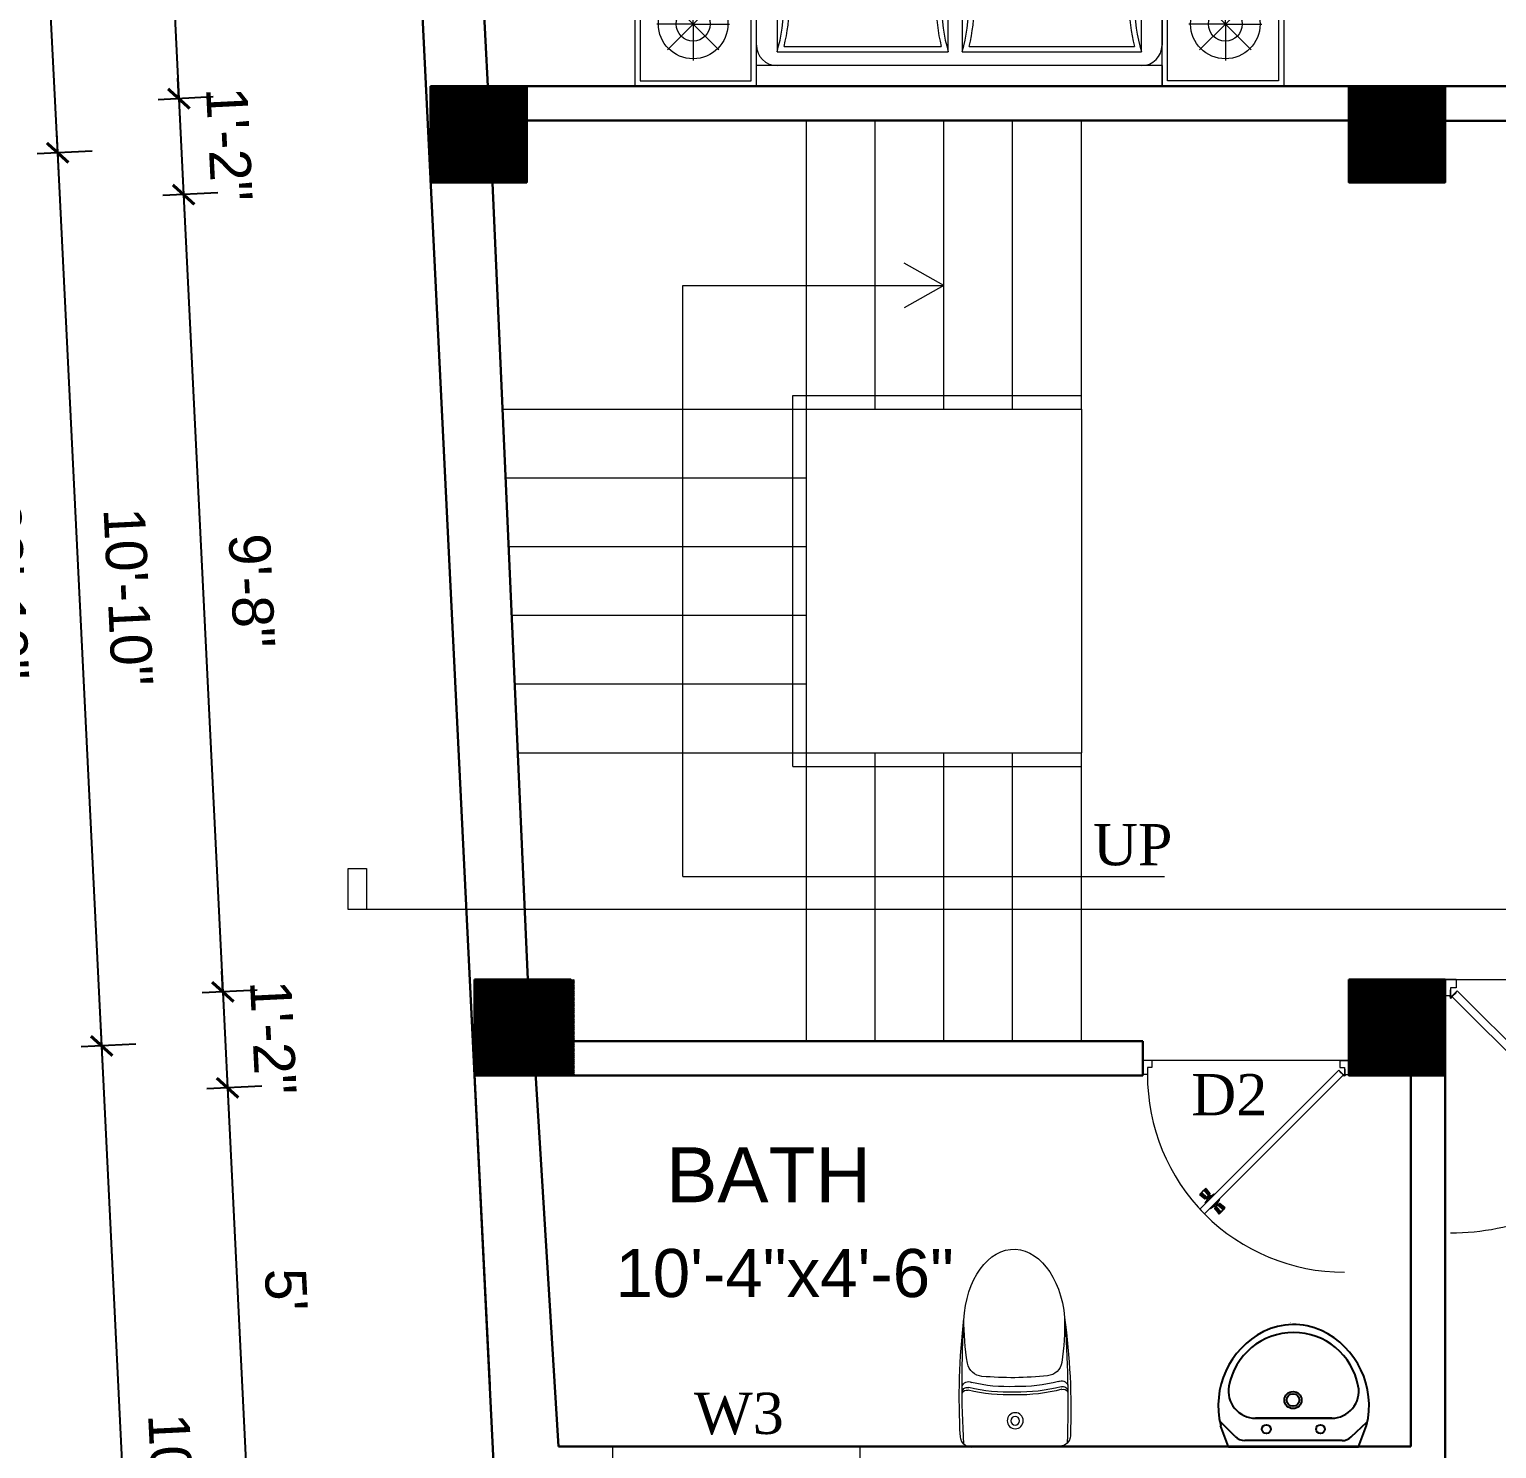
# Model space of a CAD drawing. Header units: inches. Extents: x 135 to 12999, y 9074 to 13214.
# Drawn here: x 2935 to 3148.6, y 10801.2 to 11007.8 of the extents above; entities that cross this region are included whole.
import ezdxf
from ezdxf.enums import TextEntityAlignment as Align

# ---------------------------------------------------------------- set-up
doc = ezdxf.new("R2010")
doc.units = ezdxf.units.IN
doc.header["$MEASUREMENT"] = 0
doc.linetypes.add('HIDDEN2', pattern=[0.1875, 0.125, -0.0625])
for name, color, linetype, lineweight in [('A-FURN', 9, 'Continuous', 5), ('Door', 205, 'Continuous', 13), ('hatch-.09', 8, 'Continuous', 9), ('Label', 7, 'Continuous', 13), ('ns_DIMS', 1, 'Continuous', 0), ('ns_DIMS @ 1', 1, 'Continuous', 0), ('ns_TEXT', 7, 'Continuous', 13), ('PUERTAS', 7, 'Continuous', 9), ('stair', 201, 'Continuous', 13), ('Text', 7, 'Continuous', 13), ('WALL', 12, 'Continuous', 30), ('wall2', 1, 'Continuous', 15)]:
    doc.layers.add(name, color=color, linetype=linetype, lineweight=lineweight)
doc.layers.add('furniture', color=253, linetype='Continuous')
doc.styles.add('arial 1000', font='arial.ttf')
doc.styles.add('dim', font='arial.ttf', dxfattribs={"height": 7})
doc.styles.get("Standard").update_dxf_attribs({"font": 'arial.ttf'})
doc.styles.add('Tahoma', font='tahoma.ttf')
doc.dimstyles.new("1-8'", dxfattribs={"dimtxt": 6, "dimasz": 3, "dimexe": 3, "dimexo": 6, "dimgap": 4, "dimtad": 1, "dimdec": 0, "dimzin": 0, "dimdsep": 46, "dimlunit": 4, "dimtxsty": 'arial 1000', "dimblk": 'ARCHTICK', "dimcen": 8, "dimdle": 3, "dimclrt": 7, "dimazin": 0, "dimtfac": 1, "dimtdec": 0, "dimtix": 1, "dimtmove": 2, "dimatfit": 3, "dimfxl": 5, "dimfxlon": 1, "dimarcsym": 0})

# ---------------------------------------------------------------- blocks, each defined once
blk = doc.blocks.new('2ft6in')
at = {"layer": 'PUERTAS', "color": 2}
for p, q in [((0.84, 2.1), (21.02, 22.28)), ((21.71, 21.6), (1.47, 1.37)), ((18.33, 21.76), (18.31, 21.77)), ((21.71, 21.6), (21.02, 22.28)), ((21.18, 18.9), (21.2, 18.89)), ((0, 2), (0, 0)), ((0.6, 2), (0, 2)), ((1.33, 0), (0, 0)), ((0.6, 1.26), (0.6, 2.04)), ((0.67, 1.26), (0.6, 1.26)), ((0.67, 1.26), (0.67, 2.01)), ((0.67, 1), (0.67, 1.26)), ((1.33, 1), (0.67, 1)), ((1.31, 1.53), (0.79, 2.06)), ((1.36, 1.58), (0.81, 2.12)), ((1.36, 1.58), (1.31, 1.53)), ((1.47, 1.37), (1.31, 1.53)), ((1.33, 0), (1.33, 1)), ((28.67, 0), (28.67, 1)), ((28.67, 1), (29.33, 1)), ((28.67, 0), (30, 0)), ((29.33, 1), (29.33, 2)), ((29.33, 2), (30, 2)), ((30, 0), (30, 2))]:
    blk.add_line(p, q, dxfattribs=at)
at = {"layer": 'PUERTAS', "color": 8}
for p, q in [((18.81, 20.78), (18.04, 21.4)), ((18.86, 20.83), (18.08, 21.46)), ((18.95, 20.92), (18.2, 21.58)), ((18.44, 21.9), (18.31, 21.77)), ((19.07, 21.03), (18.34, 21.72)), ((18.44, 21.9), (18.56, 22.02)), ((18.58, 22.01), (18.56, 22.02)), ((19.3, 21.26), (18.61, 22)), ((19.42, 21.38), (18.75, 22.14)), ((19.51, 21.48), (18.88, 22.26)), ((19.55, 21.53), (18.93, 22.3)), ((20.07, 21.42), (19.64, 21.15)), ((18.91, 20.27), (19.19, 20.69)), ((19.13, 20.8), (19.03, 20.9)), ((19.15, 20.82), (19.05, 20.92)), ((19.09, 20.44), (19.25, 20.76)), ((19.19, 20.87), (19.1, 20.96)), ((19.25, 20.93), (19.16, 21.02)), ((19.28, 20.63), (19.32, 20.83)), ((19.4, 21.08), (19.31, 21.17)), ((19.47, 21.15), (19.38, 21.24)), ((19.43, 20.78), (19.4, 20.9)), ((19.51, 21.19), (19.42, 21.28)), ((19.55, 20.91), (19.43, 20.94)), ((19.53, 21.21), (19.44, 21.3)), ((19.7, 21.06), (19.51, 21.01)), ((19.89, 21.24), (19.58, 21.08)), ((19.69, 19.49), (20.12, 19.76)), ((19.87, 19.67), (20.18, 19.83)), ((20.06, 19.85), (20.25, 19.9)), ((20.21, 20), (20.33, 19.97)), ((20.21, 19.38), (20.83, 18.61)), ((20.23, 19.7), (20.32, 19.61)), ((20.25, 19.72), (20.34, 19.63)), ((20.25, 19.43), (20.88, 18.65)), ((20.29, 19.76), (20.38, 19.67)), ((20.33, 20.13), (20.36, 20.01)), ((20.34, 19.53), (21, 18.77)), ((20.36, 19.83), (20.45, 19.74)), ((20.48, 20.28), (20.44, 20.08)), ((20.46, 19.64), (21.14, 18.91)), ((20.5, 19.98), (20.6, 19.89)), ((20.67, 20.47), (20.51, 20.15)), ((20.85, 20.64), (20.57, 20.22)), ((20.57, 20.04), (20.66, 19.95)), ((20.61, 20.09), (20.7, 19.99)), ((20.63, 20.11), (20.72, 20.01)), ((20.69, 19.87), (21.42, 19.19)), ((20.81, 19.99), (21.56, 19.33)), ((20.9, 20.08), (21.68, 19.45)), ((20.95, 20.13), (21.72, 19.51)), ((21.32, 19.01), (21.2, 18.89)), ((21.32, 19.01), (21.44, 19.14)), ((21.43, 19.15), (21.44, 19.14)), ((0, 0), (30, 0))]:
    blk.add_line(p, q, dxfattribs=at)
at = {"layer": 'PUERTAS', "color": 1}
for p, q in [((18.06, 21.44), (18.48, 21.86)), ((18.08, 21.51), (18.45, 21.88)), ((18.11, 21.49), (18.08, 21.51)), ((18.82, 22.25), (18.45, 21.88)), ((18.9, 22.28), (18.48, 21.86)), ((18.84, 22.23), (18.82, 22.25)), ((19.54, 21.59), (18.99, 22.27)), ((19.54, 21.5), (19.18, 21.15)), ((19.45, 21.41), (19.45, 21.41)), ((20.12, 21.49), (19.74, 21.24)), ((20.22, 21.48), (20.22, 21.49)), ((18.74, 20.79), (18.06, 21.34)), ((18.83, 20.8), (19.18, 21.15)), ((18.84, 20.21), (19.1, 20.6)), ((18.85, 20.11), (18.84, 20.12)), ((18.92, 20.89), (18.93, 20.88)), ((19.02, 20.88), (19.24, 21.1)), ((19.12, 20.8), (19.03, 20.89)), ((19.1, 20.7), (19.11, 20.69)), ((19.1, 20.6), (19.1, 20.6)), ((19.11, 20.79), (19.33, 21.01)), ((19.45, 21.31), (19.24, 21.1)), ((19.55, 21.22), (19.33, 21.01)), ((19.54, 21.22), (19.45, 21.31)), ((19.53, 19.43), (19.54, 19.42)), ((19.64, 21.23), (19.64, 21.23)), ((19.64, 19.42), (20.02, 19.67)), ((19.74, 21.24), (19.73, 21.23)), ((20.02, 19.67), (20.03, 19.68)), ((20.12, 19.68), (20.12, 19.68)), ((20.21, 19.69), (20.43, 19.9)), ((20.22, 19.41), (20.57, 19.76)), ((20.22, 19.69), (20.31, 19.6)), ((20.22, 19.32), (20.76, 18.64)), ((20.31, 19.6), (20.52, 19.81)), ((20.31, 19.5), (20.31, 19.5)), ((20.65, 20.12), (20.43, 19.9)), ((20.74, 20.03), (20.52, 19.81)), ((20.93, 20.11), (20.57, 19.76)), ((20.64, 20.11), (20.73, 20.02)), ((20.66, 20.31), (20.65, 20.31)), ((20.65, 20.21), (20.65, 20.22)), ((20.91, 20.7), (20.66, 20.31)), ((20.84, 20.02), (20.83, 20.03)), ((20.91, 20.8), (20.91, 20.79)), ((21.02, 20.12), (21.7, 19.57)), ((21.7, 19.47), (21.28, 19.05)), ((21.67, 19.4), (21.31, 19.03)), ((21.65, 19.42), (21.67, 19.4)), ((20.86, 18.63), (21.28, 19.05)), ((20.91, 18.68), (20.94, 18.66)), ((20.94, 18.66), (21.31, 19.03))]:
    blk.add_line(p, q, dxfattribs=at)
at = {"layer": 'PUERTAS', "color": 2}
for radius in [0.129, 0.0627]:
    blk.add_circle((0.68, 2.14), radius, dxfattribs=at)
at = {"layer": 'PUERTAS', "color": 8}
blk.add_arc((0.68, 2.14), 28.65, 359.7285, 90.0333, dxfattribs=at)
at = {"layer": 'PUERTAS', "color": 1}
for centre, start, end in [((18.94, 22.23), 38.9236, 135), ((19.4, 21.36), 315, 45), ((19.49, 21.55), 315, 38.9236), ((20.17, 21.44), 45, 135), ((18.78, 20.84), 231.0764, 315), ((18.89, 20.16), 135, 225), ((18.97, 20.93), 225, 315), ((19.16, 20.74), 135, 219.7428), ((19.06, 20.65), 315, 39.7428), ((19.59, 19.47), 225, 315), ((19.6, 21.18), 50.2572, 135), ((19.68, 21.28), 230.2572, 315), ((20.07, 19.63), 50.2572, 135), ((20.16, 19.73), 230.2572, 315), ((20.27, 19.36), 135, 218.9236), ((20.35, 19.55), 135, 225), ((20.7, 20.26), 135, 219.7428), ((20.6, 20.17), 315, 39.7428), ((20.78, 19.98), 45, 135), ((20.87, 20.75), 315, 45), ((20.98, 20.07), 51.0764, 135), ((21.65, 19.52), 315, 51.0764), ((20.82, 18.68), 218.9236, 315)]:
    blk.add_arc(centre, 0.0667, start, end, dxfattribs=at)
blk = doc.blocks.new('*U18')
at = {"color": 3, "xscale": -1}
blk.add_blockref('2ft6in', (42, 0), dxfattribs=at)
blk = doc.blocks.new('3ft')
at = {"layer": 'PUERTAS', "color": 2}
for p, q in [((1.01, 2.52), (25.23, 26.74)), ((26.05, 25.92), (1.77, 1.64)), ((21.99, 26.11), (21.98, 26.13)), ((26.05, 25.92), (25.23, 26.74)), ((25.42, 22.68), (25.43, 22.67)), ((0, 2.4), (0, 0)), ((0.72, 2.4), (0, 2.4)), ((0.72, 1.52), (0.72, 2.44)), ((0.8, 1.52), (0.8, 2.41)), ((1.57, 1.84), (0.94, 2.47)), ((1.63, 1.89), (0.97, 2.55)), ((35.2, 1.2), (35.2, 2.4)), ((35.2, 2.4), (36, 2.4)), ((36, 0), (36, 2.4)), ((1.6, 0), (0, 0)), ((0.8, 1.52), (0.72, 1.52)), ((0.8, 1.2), (0.8, 1.52)), ((1.6, 1.2), (0.8, 1.2)), ((1.63, 1.89), (1.57, 1.84)), ((1.77, 1.64), (1.57, 1.84)), ((1.6, 0), (1.6, 1.2)), ((34.4, 0), (34.4, 1.2)), ((34.4, 1.2), (35.2, 1.2)), ((34.4, 0), (36, 0))]:
    blk.add_line(p, q, dxfattribs=at)
at = {"layer": 'PUERTAS', "color": 8}
for p, q in [((22.57, 24.94), (21.65, 25.68)), ((22.63, 24.99), (21.69, 25.75)), ((22.74, 25.1), (21.84, 25.9)), ((22.13, 26.28), (21.98, 26.13)), ((22.88, 25.24), (22.01, 26.06)), ((22.13, 26.28), (22.27, 26.42)), ((22.29, 26.41), (22.27, 26.42)), ((23.16, 25.52), (22.34, 26.39)), ((23.3, 25.66), (22.5, 26.56)), ((23.41, 25.77), (22.65, 26.71)), ((23.46, 25.83), (22.72, 26.75)), ((24.08, 25.71), (23.57, 25.38)), ((22.69, 24.32), (23.02, 24.83)), ((22.95, 24.96), (22.84, 25.07)), ((22.98, 24.99), (22.86, 25.1)), ((23.03, 25.04), (22.91, 25.15)), ((22.91, 24.53), (23.1, 24.91)), ((23.11, 25.12), (22.99, 25.23)), ((23.13, 24.76), (23.18, 24.99)), ((23.28, 25.3), (23.17, 25.41)), ((23.36, 25.37), (23.25, 25.49)), ((23.31, 24.94), (23.28, 25.08)), ((23.41, 25.43), (23.3, 25.54)), ((23.46, 25.09), (23.32, 25.13)), ((23.44, 25.45), (23.33, 25.56)), ((23.64, 25.27), (23.41, 25.22)), ((23.87, 25.49), (23.49, 25.3)), ((23.63, 23.38), (24.14, 23.72)), ((23.84, 23.6), (24.22, 23.79)), ((24.07, 23.82), (24.3, 23.88)), ((24.25, 24), (24.39, 23.97)), ((24.27, 23.64), (24.38, 23.53)), ((24.3, 23.67), (24.41, 23.56)), ((24.35, 23.72), (24.46, 23.61)), ((24.4, 24.15), (24.43, 24.01)), ((24.43, 23.8), (24.54, 23.69)), ((24.58, 24.33), (24.52, 24.1)), ((24.55, 23.57), (25.37, 22.7)), ((24.6, 23.97), (24.72, 23.86)), ((24.8, 24.56), (24.61, 24.18)), ((25.02, 24.77), (24.68, 24.26)), ((24.68, 24.05), (24.79, 23.94)), ((24.73, 24.1), (24.85, 23.99)), ((24.76, 24.13), (24.87, 24.02)), ((24.83, 23.85), (25.7, 23.03)), ((24.97, 23.99), (25.87, 23.2)), ((25.08, 24.1), (26.02, 23.34)), ((25.14, 24.15), (26.06, 23.41)), ((24.25, 23.26), (24.99, 22.34)), ((24.3, 23.32), (25.06, 22.38)), ((24.41, 23.43), (25.2, 22.53)), ((25.58, 22.82), (25.43, 22.67)), ((25.58, 22.82), (25.73, 22.97)), ((25.72, 22.98), (25.73, 22.97)), ((0, 0), (36, 0))]:
    blk.add_line(p, q, dxfattribs=at)
at = {"layer": 'PUERTAS', "color": 1}
for p, q in [((21.67, 25.73), (22.17, 26.23)), ((21.7, 25.82), (22.14, 26.26)), ((21.73, 25.79), (21.7, 25.82)), ((22.58, 26.7), (22.14, 26.26)), ((22.67, 26.73), (22.17, 26.23)), ((22.61, 26.67), (22.58, 26.7)), ((23.45, 25.91), (22.79, 26.73)), ((23.44, 25.81), (23.02, 25.38)), ((23.33, 25.7), (23.34, 25.69)), ((24.15, 25.79), (23.68, 25.48)), ((24.27, 25.78), (24.26, 25.79)), ((22.49, 24.95), (21.67, 25.61)), ((22.6, 24.96), (23.02, 25.38)), ((22.61, 24.25), (22.92, 24.72)), ((22.62, 24.13), (22.61, 24.14)), ((22.7, 25.07), (22.71, 25.06)), ((22.82, 25.06), (23.08, 25.32)), ((22.94, 24.95), (22.83, 25.07)), ((22.92, 24.72), (22.92, 24.72)), ((22.93, 24.94), (23.19, 25.21)), ((22.93, 24.84), (22.93, 24.83)), ((23.34, 25.58), (23.08, 25.32)), ((23.46, 25.47), (23.19, 25.21)), ((23.45, 25.46), (23.33, 25.57)), ((23.56, 23.3), (24.03, 23.61)), ((23.57, 25.47), (23.57, 25.47)), ((23.68, 25.48), (23.68, 25.48)), ((24.03, 23.61), (24.03, 23.62)), ((24.14, 23.62), (24.14, 23.62)), ((24.25, 23.62), (24.51, 23.89)), ((24.26, 23.29), (24.69, 23.71)), ((24.26, 23.63), (24.37, 23.52)), ((24.37, 23.52), (24.63, 23.77)), ((24.78, 24.15), (24.51, 23.89)), ((24.89, 24.03), (24.63, 23.77)), ((25.11, 24.14), (24.69, 23.71)), ((24.77, 24.14), (24.88, 24.03)), ((24.79, 24.38), (24.78, 24.37)), ((24.78, 24.26), (24.78, 24.26)), ((25.1, 24.84), (24.79, 24.38)), ((25, 24.03), (25, 24.03)), ((25.09, 24.96), (25.1, 24.95)), ((25.22, 24.14), (26.03, 23.48)), ((23.44, 23.31), (23.45, 23.3)), ((24.26, 23.18), (24.92, 22.37)), ((24.37, 23.4), (24.37, 23.4)), ((25.04, 22.36), (25.54, 22.86)), ((25.1, 22.42), (25.13, 22.39)), ((25.13, 22.39), (25.57, 22.83)), ((26.04, 23.37), (25.54, 22.86)), ((26.01, 23.27), (25.57, 22.83)), ((25.98, 23.3), (26.01, 23.27))]:
    blk.add_line(p, q, dxfattribs=at)
at = {"layer": 'PUERTAS', "color": 2}
for radius in [0.155, 0.0752]:
    blk.add_circle((0.82, 2.56), radius, dxfattribs=at)
at = {"layer": 'PUERTAS', "color": 8}
blk.add_arc((0.82, 2.56), 34.38, 359.7285, 90.0333, dxfattribs=at)
at = {"layer": 'PUERTAS', "color": 1}
for centre, start, end in [((22.73, 26.68), 38.9236, 135), ((23.28, 25.63), 315, 45), ((23.39, 25.86), 315, 38.9236), ((24.2, 25.73), 45, 135), ((22.54, 25.01), 231.0764, 315), ((22.67, 24.2), 135, 225), ((22.77, 25.12), 225, 315), ((22.99, 24.89), 135, 219.7428), ((22.87, 24.78), 315, 39.7428), ((23.51, 25.41), 50.2572, 135), ((23.62, 25.53), 230.2572, 315), ((24.09, 23.56), 50.2572, 135), ((24.2, 23.68), 230.2572, 315), ((24.42, 23.46), 135, 225), ((24.84, 24.31), 135, 219.7428), ((24.72, 24.21), 315, 39.7428), ((24.94, 23.98), 45, 135), ((25.04, 24.89), 315, 45), ((25.17, 24.08), 51.0764, 135), ((23.51, 23.36), 225, 315), ((24.32, 23.23), 135, 218.9236), ((24.98, 22.42), 218.9236, 315), ((25.98, 23.42), 315, 51.0764)]:
    blk.add_arc(centre, 0.08, start, end, dxfattribs=at)
blk = doc.blocks.new('*U19')
at = {"color": 3}
blk.add_blockref('3ft', (0, 0), dxfattribs=at)
blk = doc.blocks.new('A$C2BC6131C')
at = {"layer": 'A-FURN', "color": 8}
for p in [(0, 163.5), (0, -163.5)]:
    blk.add_line(p, (0, 0), dxfattribs=at)
for radius in [29.6, 16.1]:
    blk.add_circle((95.9, 0), radius, dxfattribs=at)
for centre, radius, start, end in [((40, 163.5), 40, 92.5999, 180), ((197, -4116.4), 4311.6, 86.3006, 92.4712), ((155.1, -2371.3), 2577.4, 82.8664, 92.5999), ((793.4, 23.7), 602, 165.6185, 182.2533), ((201.9, 176.4), 18.8, 342.3593, 95.9315), ((192.7, 178.4), 18.2, 343.3813, 66.4724), ((793.4, 23.7), 592, 165.6185, 182.2533), ((217.8, 172), 24.1, 332.2033, 71.9404), ((320.7, 115.7), 60, 100.4701, 174.6079), ((468.5, -913.5), 1099.7, 89.6519, 98.297), ((773.9, 23.7), 552, 165.6185, 182.4575), ((1633.1, -8.2), 1378.2, 174.6079, 179.6591), ((1633.1, 8.2), 1378.2, 180.3409, 185.3921), ((793.4, -23.7), 602, 177.7467, 194.3815), ((793.4, -23.7), 592, 177.7467, 194.3815), ((773.9, -23.7), 552, 177.5425, 194.3815), ((217.8, -172), 24.1, 288.0596, 27.7967), ((320.7, -115.7), 60, 185.3921, 259.5299), ((40, -163.5), 40, 180, 267.4001), ((197, 4116.4), 4311.6, 267.5288, 273.6994), ((155.1, 2371.3), 2577.4, 267.4001, 277.1336), ((201.9, -176.4), 18.8, 264.0685, 17.6407), ((192.7, -178.4), 18.2, 293.5276, 16.6187), ((468.5, 913.5), 1099.7, 261.703, 270.3481)]:
    blk.add_arc(centre, radius, start, end, dxfattribs=at)
blk.add_ellipse((440.7, 0), major_axis=(-289.3, 0), ratio=0.648116, start_param=1.570796, end_param=4.592942, dxfattribs=at)
blk = doc.blocks.new('A$C2C8E2855')
at = {"color": 3}
for p, q in [((76.7, -153.7), (18.7, -208.2)), ((49.5, -117.7), (20, -196.2)), ((530.2, -117.7), (49.5, -117.7)), ((52.4, -117.7), (529.2, -117.7)), ((110.9, -140.2), (470.9, -140.2)), ((506.5, -155.1), (563.4, -212.8)), ((530.2, -117.7), (559.7, -196.2)), ((149.1, -222.9), (431, -222.9)), ((431, -222.9), (149.1, -222.9))]:
    blk.add_line(p, q, dxfattribs=at)
for centre, radius in [((190.8, -182.7), 16.3), ((390.8, -182.7), 16.3), ((292.2, -290.1), 31.6), ((292.2, -290.1), 23)]:
    blk.add_circle(centre, radius, dxfattribs=at)
for centre, radius, start, end in [((110.9, -190.2), 50, 90, 133.181), ((470.9, -190.2), 50, 44.5607, 90), ((318.3, -269.6), 307.1, 166.1751, 244.7296), ((261.4, -269.6), 307.1, 297.0639, 13.8249), ((149.1, -322.9), 100, 90, 190.5602), ((431, -322.9), 100, 349.4398, 90), ((290.1, -296.6), 243.4, 190.5602, 349.4398), ((289.7, -319.1), 250.2, 245.8071, 296.4628), ((318.3, -269.6), 307.1, 266.589, 266.5936)]:
    blk.add_arc(centre, radius, start, end, dxfattribs=at)
at = {"color": 3, "width": 0.8, "flags": 9}
for tag in ['XSIZE', 'YSIZE']:
    blk.add_attdef(tag, (289.9, -117.7), '', height=0.5, dxfattribs=at)
blk = doc.blocks.new('*U391')
at = {"linetype": 'HIDDEN2', "ltscale": 100}
blk.add_line((-0.3125, 0), (-7.7473, 0), dxfattribs=at)
blk.add_lwpolyline([(-7.7473, 0.125), (-7.6914, 0.125), (-7.6914, 0), (-7.7473, 0)], close=True)
at = {"style": 'Tahoma', "flags": 8}
blk.add_attdef('VIEWNUMBER', text='', height=0.125, dxfattribs=at).set_placement((0, 0), align=Align.BOTTOM_CENTER)
blk.add_attdef('SHEETNUMBER', text='', height=0.125, dxfattribs=at).set_placement((0, -0.0625), align=Align.TOP_CENTER)
blk = doc.blocks.new('_ArchTick')
at = {"color": 0, "const_width": 0.15}
blk.add_lwpolyline([(-0.5, -0.5), (0.5, 0.5)], dxfattribs=at)
blk = doc.blocks.new('*D479')
at = {"layer": 'Defpoints', "color": 0, "transparency": 16777216}
for p in [(2986.87, 11117.98), (2993.4, 10999.48), (2956.76, 10997.67)]:
    blk.add_point(p, dxfattribs=at)
at = {"layer": 'ns_DIMS', "color": 0, "lineweight": -2, "transparency": 16777216}
for p, q in [((2950.77, 11119.21), (2956.91, 10994.67)), ((2955.91, 11116.46), (2947.92, 11116.07)), ((2961.75, 10997.92), (2953.76, 10997.52))]:
    blk.add_line(p, q, dxfattribs=at)
at = {"layer": 'ns_DIMS', "color": 0, "lineweight": -2, "transparency": 16777216, "xscale": 3, "yscale": 3, "zscale": 3}
for p, rotation in [((2950.92, 11116.21), 92.82029601864413), ((2956.76, 10997.67), 272.8202960186442)]:
    blk.add_blockref('_ArchTick', p, dxfattribs=dict(at, rotation=rotation))
at = {"layer": 'ns_DIMS', "color": 7, "transparency": 16777216, "insert": (2960.89, 11057.29), "char_height": 6, "attachment_point": 5, "rotation": 272.8203, "style": 'arial 1000'}
blk.add_mtext('9\'-11"', dxfattribs=at)
blk = doc.blocks.new('*D480')
at = {"layer": 'Defpoints', "color": 0, "transparency": 16777216}
for p in [(2993.4, 10999.48), (2993.4, 10985.48), (2957.45, 10983.7)]:
    blk.add_point(p, dxfattribs=at)
at = {"layer": 'ns_DIMS', "color": 0, "lineweight": -2, "transparency": 16777216}
for p, q in [((2956.76, 10997.67), (2956.61, 11000.67)), ((2961.75, 10997.92), (2953.76, 10997.52)), ((2956.76, 10997.67), (2957.45, 10983.7)), ((2962.44, 10983.95), (2954.45, 10983.56)), ((2957.45, 10983.7), (2957.59, 10980.71))]:
    blk.add_line(p, q, dxfattribs=at)
at = {"layer": 'ns_DIMS', "color": 0, "lineweight": -2, "transparency": 16777216, "xscale": 3, "yscale": 3, "zscale": 3}
for p, rotation in [((2956.76, 10997.67), 272.8202960186442), ((2957.45, 10983.7), 92.82029601864413)]:
    blk.add_blockref('_ArchTick', p, dxfattribs=dict(at, rotation=rotation))
at = {"layer": 'ns_DIMS', "color": 7, "transparency": 16777216, "insert": (2964.11, 10991.03), "char_height": 6, "attachment_point": 5, "rotation": 272.8203, "style": 'arial 1000'}
blk.add_mtext('1\'-2"', dxfattribs=at)
blk = doc.blocks.new('*D481')
at = {"layer": 'Defpoints', "color": 0, "transparency": 16777216}
for p in [(2993.4, 10985.48), (2999.81, 10869.48), (2963.16, 10867.67)]:
    blk.add_point(p, dxfattribs=at)
at = {"layer": 'ns_DIMS', "color": 0, "lineweight": -2, "transparency": 16777216}
for p, q in [((2957.3, 10986.7), (2963.31, 10864.67)), ((2962.44, 10983.95), (2954.45, 10983.56)), ((2968.16, 10867.92), (2960.17, 10867.52))]:
    blk.add_line(p, q, dxfattribs=at)
at = {"layer": 'ns_DIMS', "color": 0, "lineweight": -2, "transparency": 16777216, "xscale": 3, "yscale": 3, "zscale": 3}
for p, rotation in [((2957.45, 10983.7), 92.82029601864413), ((2963.16, 10867.67), 272.8202960186442)]:
    blk.add_blockref('_ArchTick', p, dxfattribs=dict(at, rotation=rotation))
at = {"layer": 'ns_DIMS', "color": 7, "transparency": 16777216, "insert": (2967.36, 10926.04), "char_height": 6, "attachment_point": 5, "rotation": 272.8203, "style": 'arial 1000'}
blk.add_mtext('9\'-8"', dxfattribs=at)
blk = doc.blocks.new('*D482')
at = {"layer": 'Defpoints', "color": 0, "transparency": 16777216}
for p in [(2999.81, 10869.48), (2963.85, 10853.7), (2999.81, 10855.48)]:
    blk.add_point(p, dxfattribs=at)
at = {"layer": 'ns_DIMS', "color": 0, "lineweight": -2, "transparency": 16777216}
for p, q in [((2963.16, 10867.67), (2963.01, 10870.67)), ((2968.16, 10867.92), (2960.17, 10867.52)), ((2963.16, 10867.67), (2963.85, 10853.7)), ((2968.84, 10853.95), (2960.85, 10853.56)), ((2963.85, 10853.7), (2964, 10850.71))]:
    blk.add_line(p, q, dxfattribs=at)
at = {"layer": 'ns_DIMS', "color": 0, "lineweight": -2, "transparency": 16777216, "xscale": 3, "yscale": 3, "zscale": 3}
for p, rotation in [((2963.16, 10867.67), 272.8202960186442), ((2963.85, 10853.7), 92.82029601864413)]:
    blk.add_blockref('_ArchTick', p, dxfattribs=dict(at, rotation=rotation))
at = {"layer": 'ns_DIMS', "color": 7, "transparency": 16777216, "insert": (2970.51, 10861.03), "char_height": 6, "attachment_point": 5, "rotation": 272.8203, "style": 'arial 1000'}
blk.add_mtext('1\'-2"', dxfattribs=at)
blk = doc.blocks.new('*D483')
at = {"layer": 'Defpoints', "color": 0, "transparency": 16777216}
for p in [(2999.81, 10855.48), (3012.31, 10796.47), (2966.78, 10794.22)]:
    blk.add_point(p, dxfattribs=at)
at = {"layer": 'ns_DIMS', "color": 0, "lineweight": -2, "transparency": 16777216}
for p, q in [((2963.7, 10856.7), (2966.93, 10791.23)), ((2968.84, 10853.95), (2960.85, 10853.56)), ((2971.77, 10794.47), (2963.78, 10794.08))]:
    blk.add_line(p, q, dxfattribs=at)
at = {"layer": 'ns_DIMS', "color": 0, "lineweight": -2, "transparency": 16777216, "xscale": 3, "yscale": 3, "zscale": 3}
for p, rotation in [((2963.85, 10853.7), 92.82029601864413), ((2966.78, 10794.22), 272.8202960186442)]:
    blk.add_blockref('_ArchTick', p, dxfattribs=dict(at, rotation=rotation))
at = {"layer": 'ns_DIMS', "color": 7, "transparency": 16777216, "insert": (2972.36, 10824.31), "char_height": 6, "attachment_point": 5, "rotation": 272.8203, "style": 'arial 1000'}
blk.add_mtext("5'", dxfattribs=at)
blk = doc.blocks.new('*D486')
at = {"layer": 'Defpoints', "color": 0, "transparency": 16777216}
for p in [(2999.81, 10862.48), (2945.53, 10859.8), (3006.16, 10733.48)]:
    blk.add_point(p, dxfattribs=at)
at = {"layer": 'ns_DIMS', "color": 0, "lineweight": -2, "transparency": 16777216}
for p, q in [((2952.03, 10727.81), (2945.38, 10862.8)), ((2950.52, 10860.05), (2942.53, 10859.65)), ((2956.88, 10731.05), (2948.89, 10730.65))]:
    blk.add_line(p, q, dxfattribs=at)
at = {"layer": 'ns_DIMS', "color": 0, "lineweight": -2, "transparency": 16777216, "xscale": 3, "yscale": 3, "zscale": 3}
for p, rotation in [((2945.53, 10859.8), 92.82029601863742), ((2951.88, 10730.8), 272.8202960186374)]:
    blk.add_blockref('_ArchTick', p, dxfattribs=dict(at, rotation=rotation))
at = {"layer": 'ns_DIMS', "color": 7, "transparency": 16777216, "insert": (2955.76, 10795.65), "char_height": 6, "attachment_point": 5, "rotation": 272.8203, "style": 'arial 1000'}
blk.add_mtext('10\'-9"', dxfattribs=at)
blk = doc.blocks.new('*D487')
at = {"layer": 'Defpoints', "color": 0, "transparency": 16777216}
for p in [(2986.18, 11131.98), (2914.27, 11128.44), (3006.16, 10726.48)]:
    blk.add_point(p, dxfattribs=at)
at = {"layer": 'ns_DIMS', "color": 0, "lineweight": -2, "transparency": 16777216}
for p, q in [((2934.4, 10719.94), (2914.12, 11131.44)), ((2919.27, 11128.69), (2911.28, 11128.29)), ((2939.24, 10723.18), (2931.25, 10722.79))]:
    blk.add_line(p, q, dxfattribs=at)
at = {"layer": 'ns_DIMS', "color": 0, "lineweight": -2, "transparency": 16777216, "xscale": 3, "yscale": 3, "zscale": 3}
for p, rotation in [((2914.27, 11128.44), 92.82029601863792), ((2934.25, 10722.93), 272.8202960186379)]:
    blk.add_blockref('_ArchTick', p, dxfattribs=dict(at, rotation=rotation))
at = {"layer": 'ns_DIMS', "color": 7, "transparency": 16777216, "insert": (2931.32, 10926.04), "char_height": 6, "attachment_point": 5, "rotation": 272.8203, "style": 'arial 1000'}
blk.add_mtext('33\'-10"', dxfattribs=at)
blk = doc.blocks.new('*D488')
at = {"layer": 'Defpoints', "color": 0, "transparency": 16777216}
for p in [(2993.4, 10992.48), (2939.12, 10989.8), (2999.81, 10862.48)]:
    blk.add_point(p, dxfattribs=at)
at = {"layer": 'ns_DIMS', "color": 0, "lineweight": -2, "transparency": 16777216}
for p, q in [((2945.68, 10856.81), (2938.98, 10992.8)), ((2944.12, 10990.05), (2936.13, 10989.65)), ((2950.52, 10860.05), (2942.53, 10859.65))]:
    blk.add_line(p, q, dxfattribs=at)
at = {"layer": 'ns_DIMS', "color": 0, "lineweight": -2, "transparency": 16777216, "xscale": 3, "yscale": 3, "zscale": 3}
for p, rotation in [((2939.12, 10989.8), 92.82029601864413), ((2945.53, 10859.8), 272.8202960186442)]:
    blk.add_blockref('_ArchTick', p, dxfattribs=dict(at, rotation=rotation))
at = {"layer": 'ns_DIMS', "color": 7, "transparency": 16777216, "insert": (2949.38, 10925.15), "char_height": 6, "attachment_point": 5, "rotation": 272.8203, "style": 'arial 1000'}
blk.add_mtext('10\'-10"', dxfattribs=at)
blk = doc.blocks.new('*D489')
at = {"layer": 'Defpoints', "color": 0, "transparency": 16777216}
for p in [(2986.87, 11124.98), (2932.6, 11122.31), (2993.4, 10992.48)]:
    blk.add_point(p, dxfattribs=at)
at = {"layer": 'ns_DIMS', "color": 0, "lineweight": -2, "transparency": 16777216}
for p, q in [((2939.27, 10986.81), (2932.45, 11125.31)), ((2937.59, 11122.56), (2929.6, 11122.16)), ((2944.12, 10990.05), (2936.13, 10989.65))]:
    blk.add_line(p, q, dxfattribs=at)
at = {"layer": 'ns_DIMS', "color": 0, "lineweight": -2, "transparency": 16777216, "xscale": 3, "yscale": 3, "zscale": 3}
for p, rotation in [((2932.6, 11122.31), 92.82029601864413), ((2939.12, 10989.8), 272.8202960186442)]:
    blk.add_blockref('_ArchTick', p, dxfattribs=dict(at, rotation=rotation))
at = {"layer": 'ns_DIMS', "color": 7, "transparency": 16777216, "insert": (2942.86, 11056.4), "char_height": 6, "attachment_point": 5, "rotation": 272.8203, "style": 'arial 1000'}
blk.add_mtext('11\'-1"', dxfattribs=at)
blk = doc.blocks.new('A$C3AED30AC')
at = {"layer": 'A-FURN', "color": 147, "linetype": 'ByBlock'}
for p, q in [((0, 1532.2), (0, 1982.2)), ((0, 1982.2), (450, 1982.2)), ((450, 1982.2), (1949.6, 1982.2)), ((450, 1982.2), (450, 1532.2)), ((450, 1906), (450, 1982.2)), ((1949.6, 1982.2), (1949.6, 1532.2)), ((2399.6, 1982.2), (1949.6, 1982.2)), ((2399.6, 1532.2), (2399.6, 1982.2)), ((450, 1906), (1949.6, 1906)), ((450, 155.2), (450, 1829.8)), ((1949.6, 1829.8), (1949.6, 159)), ((450, 1532.2), (0, 1532.2)), ((1949.6, 1532.2), (2399.6, 1532.2)), ((1869.6, 79), (526.2, 79))]:
    blk.add_line(p, q, dxfattribs=at)
at = {"layer": 'A-FURN', "color": 8}
for p, q in [((20, 1552.2), (20, 1962.2)), ((20, 1962.2), (430, 1962.2)), ((430, 1962.2), (430, 1552.2)), ((1969.6, 1962.2), (1969.6, 1552.2)), ((2379.6, 1962.2), (1969.6, 1962.2)), ((2379.6, 1552.2), (2379.6, 1962.2)), ((430, 1552.2), (20, 1552.2)), ((1969.6, 1552.2), (2379.6, 1552.2))]:
    blk.add_line(p, q, dxfattribs=at)
at = {"layer": 'A-FURN', "color": 5, "linetype": 'ByBlock'}
for p, q in [((216, 1752.2), (121, 1847.2)), ((216, 1752.2), (216, 1886.6)), ((216, 1752.2), (311.1, 1847.2)), ((526.2, 1855.2), (526.2, 1499.6)), ((1189.3, 1855.2), (526.2, 1855.2)), ((1189.3, 1499.6), (1189.3, 1855.2)), ((1873.4, 1855.2), (1240.1, 1855.2)), ((1240.1, 1855.2), (1240.1, 1499.6)), ((1873.4, 1499.6), (1873.4, 1855.2)), ((2183.6, 1752.2), (2088.5, 1847.2)), ((2183.6, 1752.2), (2183.6, 1886.6)), ((2183.6, 1752.2), (2278.6, 1847.2)), ((216, 1752.2), (81.7, 1752.2)), ((216, 1752.2), (121, 1657.2)), ((216, 1752.2), (216, 1752.2)), ((216, 1752.2), (216, 1752.2)), ((216, 1752.2), (216, 1752.2)), ((216, 1752.2), (350.4, 1752.2)), ((216, 1752.2), (216, 1617.8)), ((216, 1752.2), (311.1, 1657.2)), ((2183.6, 1752.2), (2049.2, 1752.2)), ((2183.6, 1752.2), (2088.5, 1657.2)), ((2183.6, 1752.2), (2317.9, 1752.2)), ((2183.6, 1752.2), (2183.6, 1752.2)), ((2183.6, 1752.2), (2183.6, 1752.2)), ((2183.6, 1752.2), (2183.6, 1752.2)), ((2183.6, 1752.2), (2278.6, 1657.2)), ((2183.6, 1752.2), (2183.6, 1617.8)), ((526.2, 1499.6), (1189.3, 1499.6)), ((1240.1, 1499.6), (1873.4, 1499.6)), ((1573.7, 1448.8), (1949.6, 1448.8)), ((996, 1263.6), (1949.6, 1263.6))]:
    blk.add_line(p, q, dxfattribs=at)
at = {"layer": 'A-FURN', "color": 9}
for p, q in [((1163.2, 1835.2), (552.3, 1835.2)), ((1847.3, 1835.2), (1266.2, 1835.2)), ((552.3, 1519.6), (1163.2, 1519.6)), ((1266.2, 1519.6), (1847.3, 1519.6))]:
    blk.add_line(p, q, dxfattribs=at)
at = {"layer": 'A-FURN', "color": 8, "linetype": 'Continuous'}
for p, q in [((1079, 1252.8), (1079, 79)), ((1335, 1263.6), (1335, 79)), ((1347, 1263.6), (1347, 79)), ((1359, 1263.6), (1359, 79)), ((1372.1, 1263.6), (1372.1, 79)), ((1384.1, 1263.6), (1384.1, 79)), ((1639.9, 1263.6), (1639.9, 79)), ((1651.9, 1263.6), (1651.9, 79)), ((1663.9, 1263.6), (1663.9, 79)), ((1676.9, 1263.6), (1676.9, 79)), ((1688.9, 1263.6), (1688.9, 79)), ((1029.9, 1223.1), (1029.9, 79)), ((1041.9, 1230), (1041.9, 79)), ((1053.9, 1237.2), (1053.9, 79)), ((1067, 1245.2), (1067, 79)), ((722, 1114.6), (722, 79)), ((734, 1114.6), (734, 79)), ((746, 1114.6), (746, 79)), ((759.1, 1117.1), (759.1, 79)), ((771.1, 1120.2), (771.1, 79)), ((450, 983.2), (1949.6, 983.2)), ((450, 971.2), (1949.6, 971.2)), ((450, 959.2), (1949.6, 959.2)), ((450, 949.8), (1949.6, 949.8)), ((450, 937.8), (1949.6, 937.8)), ((450, 713), (1949.6, 713)), ((450, 701), (1949.6, 701)), ((450, 689), (1949.6, 689)), ((450, 679.6), (1949.6, 679.6)), ((450, 667.6), (1949.6, 667.6)), ((450, 431.1), (1949.6, 431.1)), ((450, 419.1), (1949.6, 419.1)), ((450, 407.1), (1949.6, 407.1)), ((450, 397.7), (1949.6, 397.7)), ((450, 385.7), (1949.6, 385.7))]:
    blk.add_line(p, q, dxfattribs=at)
at = {"layer": 'A-FURN', "color": 5, "linetype": 'ByBlock'}
for centre, radius in [((216, 1752.2), 128.5), ((2183.6, 1752.2), 128.5), ((216, 1752.2), 62.8), ((2183.6, 1752.2), 62.8)]:
    blk.add_circle(centre, radius, dxfattribs=at)
at = {"layer": 'A-FURN', "color": 147, "linetype": 'ByBlock'}
for centre, radius, start, end in [((526.2, 1829.8), 76.2, 90, 180), ((1873.4, 1829.8), 76.2, 0, 90), ((526.2, 155.2), 76.2, 180, 270), ((1869.6, 159), 80, 270, 0)]:
    blk.add_arc(centre, radius, start, end, dxfattribs=at)
at = {"layer": 'A-FURN', "color": 5, "linetype": 'ByBlock'}
for centre, radius, start, end in [((-83.4, 1677.4), 635, 343.7398, 16.2602), ((1798.9, 1677.4), 635, 163.7398, 196.2602), ((630.5, 1677.4), 635, 343.7398, 16.2602), ((2483, 1677.4), 635, 163.7398, 196.2602), ((193.9, 4688.5), 3422.4, 274.2889, 287.25), ((1638.5, 177.4), 1271.4, 90.3564, 119.0389), ((1572.9, -870.3), 2319.1, 89.9801, 99.0312), ((485.1, 1886.5), 802.9, 267.4969, 311.9132)]:
    blk.add_arc(centre, radius, start, end, dxfattribs=at)
at = {"layer": 'A-FURN', "color": 9}
for centre, start, end in [((-83.4, 1677.4), 346.0594, 13.9406), ((1798.9, 1677.4), 166.0594, 193.9406), ((630.5, 1677.4), 346.0594, 13.9406), ((2483, 1677.4), 166.0594, 193.9406)]:
    blk.add_arc(centre, 655, start, end, dxfattribs=at)

msp = doc.modelspace()

# ---------------------------------------------------------------- hatches: boundary and pattern name
at = {"layer": 'hatch-.09'}
h = msp.add_hatch(dxfattribs=at)
h.set_pattern_fill('ANSI31', color=256)
h.set_pattern_definition([(45, (-12438.98707, 10709.33713), (-0.0883883476, 0.0883883476), [])])
h.paths.add_polyline_path([(3007.4, 10999.48), (2993.4, 10999.48), (2993.4, 10985.48), (3007.4, 10985.48)])
h = msp.add_hatch(dxfattribs=at)
h.set_pattern_fill('ANSI31', color=256)
h.set_pattern_definition([(45, (-12305.32065, 10709.33713), (-0.0883883476, 0.0883883476), [])])
h.paths.add_polyline_path([(3141.07, 10999.48), (3127.07, 10999.48), (3127.07, 10985.48), (3141.07, 10985.48)])
h = msp.add_hatch(dxfattribs=at)
h.set_pattern_fill('ANSI31', color=256)
h.set_pattern_definition([(45, (-12432.04096, 10579.33713), (-0.0883883476, 0.0883883476), [])])
h.paths.add_polyline_path([(3014.35, 10869.48), (2999.81, 10869.48), (2999.81, 10855.48), (3014.35, 10855.48)])
h = msp.add_hatch(dxfattribs=at)
h.set_pattern_fill('ANSI31', color=256)
h.set_pattern_definition([(45, (-12305.32065, 10579.33713), (-0.0883883476, 0.0883883476), [])])
h.paths.add_polyline_path([(3141.07, 10869.48), (3127.07, 10869.48), (3127.07, 10855.48), (3141.07, 10855.48)])

# ---------------------------------------------------------------- linework, layer by layer
at = {"layer": 'Door'}
msp.add_line((3088.12, 10952.48), (3088.12, 10902.48), dxfattribs=at)
at = {"layer": 'ns_DIMS'}
for p, q in [((3068.12, 10970.48), (3062.32, 10973.74)), ((3030.12, 10970.48), (3068.12, 10970.48)), ((3030.12, 10884.48), (3030.12, 10970.48)), ((3068.12, 10970.48), (3062.32, 10967.21)), ((3030.12, 10884.48), (3100.23, 10884.48))]:
    msp.add_line(p, q, dxfattribs=at)
at = {"layer": 'stair', "linetype": 'ByBlock', "ltscale": 5}
for p, q in [((3048.12, 10860.48), (3048.12, 10994.48)), ((3058.12, 10952.48), (3058.12, 10994.48)), ((3068.12, 10952.48), (3068.12, 10994.48)), ((3078.12, 10952.48), (3078.12, 10994.48)), ((3088.12, 10952.48), (3088.12, 10994.48)), ((3046.12, 10954.48), (3088.12, 10954.48)), ((3046.12, 10900.48), (3046.12, 10954.48)), ((3003.85, 10952.48), (3088.12, 10952.48)), ((3004.3, 10942.48), (3048.12, 10942.48)), ((3004.75, 10932.48), (3048.12, 10932.48)), ((3005.19, 10922.48), (3048.12, 10922.48)), ((3005.64, 10912.48), (3048.12, 10912.48)), ((3006.08, 10902.48), (3088.12, 10902.48)), ((3046.12, 10900.48), (3088.12, 10900.48)), ((3058.12, 10860.48), (3058.12, 10902.48)), ((3068.12, 10860.48), (3068.12, 10902.48)), ((3078.12, 10860.48), (3078.12, 10902.48)), ((3088.12, 10860.48), (3088.12, 10902.48))]:
    msp.add_line(p, q, dxfattribs=at)
at = {"layer": 'WALL'}
for p, q in [((3006.16, 10726.48), (2986.18, 11131.98)), ((3001.72, 10999.48), (2995.89, 11117.98)), ((3138.82, 10999.48), (3001.87, 10999.48)), ((3127.07, 10994.48), (3007.11, 10994.48)), ((3007.55, 10869.48), (3002.34, 10986.48)), ((2999.26, 10866.48), (3002.02, 10810.44)), ((3008.01, 10866.95), (3012.01, 10801.48)), ((3013.26, 10860.48), (3097.07, 10860.48)), ((3097.05, 10855.48), (3097.05, 10860.48)), ((3097.05, 10855.48), (3013.02, 10855.48)), ((3136.07, 10801.48), (3136.07, 10855.48)), ((3141.07, 10796.48), (3141.07, 10855.48)), ((3012.01, 10801.48), (3019.93, 10801.48)), ((3097.05, 10801.48), (3013.02, 10801.48)), ((3055.93, 10801.48), (3136.07, 10801.48))]:
    msp.add_line(p, q, dxfattribs=at)
for points in [[(2993.4, 10999.48), (3007.4, 10999.48), (3007.4, 10985.48), (2993.4, 10985.48)], [(3127.07, 10999.48), (3141.07, 10999.48), (3141.07, 10985.48), (3127.07, 10985.48)], [(3141.07, 10999.48), (3163.33, 10999.48), (3163.33, 10994.43), (3141.07, 10994.43)], [(2999.81, 10869.48), (3013.81, 10869.48), (3013.81, 10855.48), (2999.81, 10855.48)], [(3127.07, 10869.48), (3141.07, 10869.48), (3141.07, 10855.48), (3127.07, 10855.48)]]:
    msp.add_lwpolyline(points, close=True, dxfattribs=at)
at = {"layer": 'wall2'}
for p, q in [((3019.93, 10796.48), (3019.93, 10801.48)), ((3019.93, 10801.48), (3055.93, 10801.48)), ((3055.93, 10796.48), (3055.93, 10801.48))]:
    msp.add_line(p, q, dxfattribs=at)

# ---------------------------------------------------------------- block references
at = {"layer": 'furniture'}
for name, p, xscale, yscale, zscale, rotation in [('A$C3AED30AC', (3117.58, 11077.52), 0.03937007859349251, 0.03937007859349251, 0.03937007859349251, 180), ('A$C2BC6131C', (3078.53, 10801.48), -0.03937007859349251, 0.03937007859349251, 0.03937007859349251, 270.5436105356556), ('A$C2C8E2855', (3130.43, 10796.84), 0.03937007870990783, 0.03937007870990783, 0.03937007870990783, 180)]:
    msp.add_blockref(name, p, dxfattribs=dict(at, xscale=xscale, yscale=yscale, zscale=zscale, rotation=rotation))
at = {"layer": 'ns_DIMS @ 1', "xscale": 48, "yscale": 48, "zscale": 48}
msp.add_blockref('*U391', (3353.26, 10879.64), dxfattribs=at)
at = {"layer": 'WALL', "xscale": -1, "rotation": 180}
for name, p in [('*U19', (3141.07, 10869.48)), ('*U18', (3085.07, 10857.66))]:
    msp.add_blockref(name, p, dxfattribs=at)

# ---------------------------------------------------------------- texts
at = {"layer": 'Label', "color": 5, "linetype": 'ByBlock', "insert": (3042.59, 10845.05), "char_height": 8, "width": 88.4068, "attachment_point": 2, "style": 'dim'}
msp.add_mtext('BATH', dxfattribs=at)
at = {"layer": 'ns_TEXT', "char_height": 6, "attachment_point": 1}
for s, insert in [('\\pi5.38698;{\\fTimes New Roman|b0|i0|c0|p18;UP}', (3084.41, 10892.1)), ('\\pi5.71575;{\\fTimes New Roman|b0|i0|c0|p18;D2}', (3098.4, 10855.71)), ('\\pi4.90032;{\\fTimes New Roman|b0|i0|c0|p18;W3}', (3026.83, 10809.33))]:
    msp.add_mtext_dynamic_manual_height_columns(s, width=21.7401, gutter_width=72, heights=[4.46], dxfattribs=dict(at, insert=insert))
at = {"layer": 'Text', "insert": (3044.94, 10830.25), "char_height": 7, "width": 440.957, "attachment_point": 2}
msp.add_mtext('10\'-4"x4\'-6"', dxfattribs=at)

# ---------------------------------------------------------------- dimensions: what is measured, and where the dimension line sits
at = {"layer": 'ns_DIMS'}
for p1, p2, distance, picture, middle in [((3006.16, 10726.48), (2986.18, 11131.98), 72, '*D487', (2931.32, 10926.04)), ((3006.16, 10733.48), (2999.81, 10862.48), 54.34, '*D486', (2955.76, 10795.65))]:
    dim = msp.add_aligned_dim(p1=p1, p2=p2, distance=distance, dimstyle="1-8'", dxfattribs=at)
    dim.commit()
    dim.dimension.update_dxf_attribs({"geometry": picture, "text_midpoint": middle})
for base, p1, p2, angle, picture, middle in [((2932.6, 11122.31), (2993.4, 10992.48), (2986.87, 11124.98), 272.8203, '*D489', (2942.86, 11056.4)), ((2956.76, 10997.67), (2986.87, 11117.98), (2993.4, 10999.48), 92.8203, '*D479', (2960.89, 11057.29)), ((2957.45, 10983.7), (2993.4, 10999.48), (2993.4, 10985.48), 92.8203, '*D480', (2964.11, 10991.03)), ((2939.12, 10989.8), (2999.81, 10862.48), (2993.4, 10992.48), 272.8203, '*D488', (2949.38, 10925.15)), ((2963.16, 10867.67), (2993.4, 10985.48), (2999.81, 10869.48), 92.8203, '*D481', (2967.36, 10926.04)), ((2963.85, 10853.7), (2999.81, 10869.48), (2999.81, 10855.48), 92.8203, '*D482', (2970.51, 10861.03)), ((2966.78, 10794.22), (2999.81, 10855.48), (3012.31, 10796.47), 92.8203, '*D483', (2972.36, 10824.31))]:
    dim = msp.add_linear_dim(base=base, p1=p1, p2=p2, angle=angle, dimstyle="1-8'", dxfattribs=at)
    dim.commit()
    dim.dimension.update_dxf_attribs({"geometry": picture, "text_midpoint": middle})

doc.saveas('drawing.dxf')
